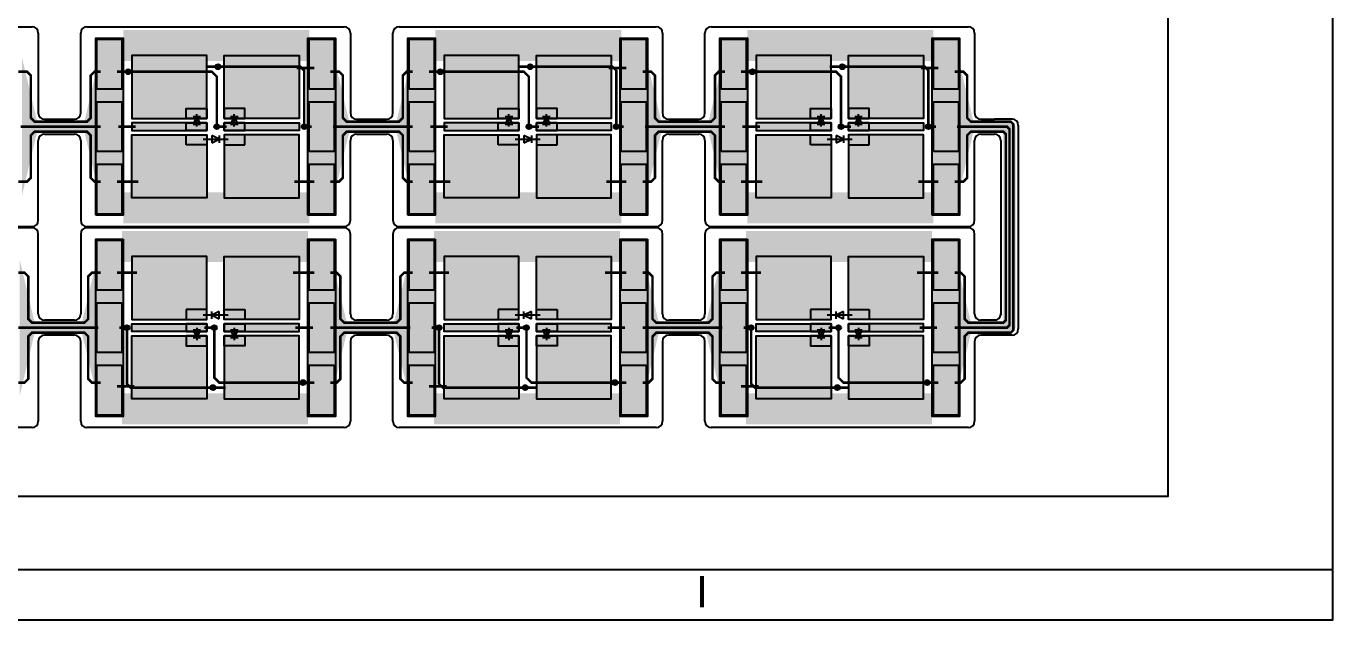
# Model space of a CAD drawing. Extents: x 1822 to 2392, y 725 to 1125.
# Drawn here: x 2287.5 to 2392.2, y 725.2 to 772.8 of the extents above; entities that cross this region are included whole.
import ezdxf

# ---------------------------------------------------------------- set-up
doc = ezdxf.new("R2010")
doc.units = 0
doc.header["$LTSCALE"] = 0.2
doc.layers.get('0').update_dxf_attribs({"linetype": 'CONTINUOUS'})
for name, color, linetype in [('BS', 1, 'CONTINUOUS'), ('Durchsteiger', 3, 'CONTINUOUS'), ('LED', 7, 'CONTINUOUS'), ('LS', 5, 'CONTINUOUS'), ('Rand', 6, 'CONTINUOUS')]:
    doc.layers.add(name, color=color, linetype=linetype)

# ---------------------------------------------------------------- blocks, each defined once
blk = doc.blocks.new('A2Q')
blk.add_line((570, 4), (4, 4))
blk.add_lwpolyline([(0, 0), (570, 0), (570, 400), (0, 400)], close=True)
blk.add_text('I', height=2.5).set_placement((519, 1))

msp = doc.modelspace()

# ---------------------------------------------------------------- hatches: boundary and pattern name
at = {"layer": 'BS'}
h = msp.add_hatch(color=256, dxfattribs=at)
h.paths.add_polyline_path([(2295.2, 771.7), (2293.2, 771.7), (2293.2, 767.7), (2295.2, 767.7)])
h.paths.add_polyline_path([(2295.2, 766.7), (2293.2, 766.7), (2293.2, 762.7), (2295.2, 762.7)])
h.paths.add_polyline_path([(2295.2, 761.7), (2293.2, 761.7), (2293.2, 757.7), (2295.2, 757.7)])
h = msp.add_hatch(color=256, dxfattribs=at)
h.paths.add_polyline_path([(2312.2, 771.7), (2310.2, 771.7), (2310.2, 767.7), (2312.2, 767.7)])
h.paths.add_polyline_path([(2312.2, 766.7), (2310.2, 766.7), (2310.2, 762.7), (2312.2, 762.7)])
h.paths.add_polyline_path([(2312.2, 761.7), (2310.2, 761.7), (2310.2, 757.7), (2312.2, 757.7)])
h = msp.add_hatch(color=256, dxfattribs=at)
h.paths.add_polyline_path([(2320.2, 771.7), (2318.2, 771.7), (2318.2, 767.7), (2320.2, 767.7)])
h.paths.add_polyline_path([(2320.2, 766.7), (2318.2, 766.7), (2318.2, 762.7), (2320.2, 762.7)])
h.paths.add_polyline_path([(2320.2, 761.7), (2318.2, 761.7), (2318.2, 757.7), (2320.2, 757.7)])
h = msp.add_hatch(color=256, dxfattribs=at)
h.paths.add_polyline_path([(2337.2, 771.7), (2335.2, 771.7), (2335.2, 767.7), (2337.2, 767.7)])
h.paths.add_polyline_path([(2337.2, 766.7), (2335.2, 766.7), (2335.2, 762.7), (2337.2, 762.7)])
h.paths.add_polyline_path([(2337.2, 761.7), (2335.2, 761.7), (2335.2, 757.7), (2337.2, 757.7)])
h = msp.add_hatch(color=256, dxfattribs=at)
h.paths.add_polyline_path([(2345.2, 771.7), (2343.2, 771.7), (2343.2, 767.7), (2345.2, 767.7)])
h.paths.add_polyline_path([(2345.2, 766.7), (2343.2, 766.7), (2343.2, 762.7), (2345.2, 762.7)])
h.paths.add_polyline_path([(2345.2, 761.7), (2343.2, 761.7), (2343.2, 757.7), (2345.2, 757.7)])
h = msp.add_hatch(color=256, dxfattribs=at)
h.paths.add_polyline_path([(2362.2, 771.7), (2360.2, 771.7), (2360.2, 767.7), (2362.2, 767.7)])
h.paths.add_polyline_path([(2362.2, 766.7), (2360.2, 766.7), (2360.2, 762.7), (2362.2, 762.7)])
h.paths.add_polyline_path([(2362.2, 761.7), (2360.2, 761.7), (2360.2, 757.7), (2362.2, 757.7)])
h = msp.add_hatch(color=256, dxfattribs=at)
h.paths.add_polyline_path([(2296, 770.4), (2296, 765.35), (2300.35, 765.35), (2300.35, 766.15), (2302, 766.15), (2302, 770.4)])
h.paths.add_polyline_path([(2296, 765), (2296, 764.4), (2300.35, 764.4), (2300.35, 765)])
h.paths.add_polyline_path([(2296, 764.05), (2296, 759), (2302, 759), (2302, 763.25), (2300.35, 763.25), (2300.35, 764.05)])
h.paths.add_polyline_path([(2305.05, 764.05), (2305.05, 763.25), (2303.4, 763.25), (2303.4, 759), (2309.4, 759), (2309.4, 764.05)])
h.paths.add_polyline_path([(2305.05, 765), (2305.05, 764.4), (2309.4, 764.4), (2309.4, 765)])
h.paths.add_polyline_path([(2303.4, 770.4), (2303.4, 766.15), (2305.05, 766.15), (2305.05, 765.35), (2309.4, 765.35), (2309.4, 770.4)])
h.paths.add_polyline_path([(2303.4, 766.15), (2303.4, 765.35), (2304.12, 765.35), (2304.2, 765.5), (2304.28, 765.35), (2305.05, 765.35), (2305.05, 766.15)], flags=17)
h.paths.add_polyline_path([(2303.4, 765), (2303.4, 764.4), (2305.05, 764.4), (2305.05, 765), (2304.45, 765), (2304.5, 764.9), (2303.9, 764.9), (2303.95, 765)])
h.paths.add_polyline_path([(2303.4, 764.05), (2303.4, 763.25), (2305.05, 763.25), (2305.05, 764.05)], flags=17)
h.paths.add_polyline_path([(2300.35, 764.05), (2300.35, 763.25), (2302, 763.25), (2302, 764.05)], flags=16)
h.paths.add_polyline_path([(2300.35, 765), (2300.35, 764.4), (2302, 764.4), (2302, 765), (2301.45, 765), (2301.5, 764.9), (2300.9, 764.9), (2300.95, 765)])
h.paths.add_polyline_path([(2300.35, 766.15), (2300.35, 765.35), (2301.12, 765.35), (2301.2, 765.5), (2301.28, 765.35), (2302, 765.35), (2302, 766.15)], flags=17)
h = msp.add_hatch(color=256, dxfattribs=at)
h.paths.add_polyline_path([(2321, 770.4), (2321, 765.35), (2325.35, 765.35), (2325.35, 766.15), (2327, 766.15), (2327, 770.4)])
h.paths.add_polyline_path([(2321, 765), (2321, 764.4), (2325.35, 764.4), (2325.35, 765)])
h.paths.add_polyline_path([(2321, 764.05), (2321, 759), (2327, 759), (2327, 763.25), (2325.35, 763.25), (2325.35, 764.05)])
h.paths.add_polyline_path([(2330.05, 764.05), (2330.05, 763.25), (2328.4, 763.25), (2328.4, 759), (2334.4, 759), (2334.4, 764.05)])
h.paths.add_polyline_path([(2330.05, 765), (2330.05, 764.4), (2334.4, 764.4), (2334.4, 765)])
h.paths.add_polyline_path([(2328.4, 770.4), (2328.4, 766.15), (2330.05, 766.15), (2330.05, 765.35), (2334.4, 765.35), (2334.4, 770.4)])
h.paths.add_polyline_path([(2328.4, 766.15), (2328.4, 765.35), (2329.12, 765.35), (2329.2, 765.5), (2329.28, 765.35), (2330.05, 765.35), (2330.05, 766.15)], flags=17)
h.paths.add_polyline_path([(2328.4, 765), (2328.4, 764.4), (2330.05, 764.4), (2330.05, 765), (2329.45, 765), (2329.5, 764.9), (2328.9, 764.9), (2328.95, 765)])
h.paths.add_polyline_path([(2328.4, 764.05), (2328.4, 763.25), (2330.05, 763.25), (2330.05, 764.05)], flags=17)
h.paths.add_polyline_path([(2325.35, 764.05), (2325.35, 763.25), (2327, 763.25), (2327, 764.05)], flags=16)
h.paths.add_polyline_path([(2325.35, 765), (2325.35, 764.4), (2327, 764.4), (2327, 765), (2326.45, 765), (2326.5, 764.9), (2325.9, 764.9), (2325.95, 765)])
h.paths.add_polyline_path([(2325.35, 766.15), (2325.35, 765.35), (2326.12, 765.35), (2326.2, 765.5), (2326.28, 765.35), (2327, 765.35), (2327, 766.15)], flags=17)
h = msp.add_hatch(color=256, dxfattribs=at)
h.paths.add_polyline_path([(2346, 770.4), (2346, 765.35), (2350.35, 765.35), (2350.35, 766.15), (2352, 766.15), (2352, 770.4)])
h.paths.add_polyline_path([(2346, 765), (2346, 764.4), (2350.35, 764.4), (2350.35, 765)])
h.paths.add_polyline_path([(2346, 764.05), (2346, 759), (2352, 759), (2352, 763.25), (2350.35, 763.25), (2350.35, 764.05)])
h.paths.add_polyline_path([(2355.05, 764.05), (2355.05, 763.25), (2353.4, 763.25), (2353.4, 759), (2359.4, 759), (2359.4, 764.05)])
h.paths.add_polyline_path([(2355.05, 765), (2355.05, 764.4), (2359.4, 764.4), (2359.4, 765)])
h.paths.add_polyline_path([(2353.4, 770.4), (2353.4, 766.15), (2355.05, 766.15), (2355.05, 765.35), (2359.4, 765.35), (2359.4, 770.4)])
h.paths.add_polyline_path([(2353.4, 766.15), (2353.4, 765.35), (2354.12, 765.35), (2354.2, 765.5), (2354.28, 765.35), (2355.05, 765.35), (2355.05, 766.15)], flags=17)
h.paths.add_polyline_path([(2353.4, 765), (2353.4, 764.4), (2355.05, 764.4), (2355.05, 765), (2354.45, 765), (2354.5, 764.9), (2353.9, 764.9), (2353.95, 765)])
h.paths.add_polyline_path([(2353.4, 764.05), (2353.4, 763.25), (2355.05, 763.25), (2355.05, 764.05)], flags=17)
h.paths.add_polyline_path([(2350.35, 764.05), (2350.35, 763.25), (2352, 763.25), (2352, 764.05)], flags=16)
h.paths.add_polyline_path([(2350.35, 765), (2350.35, 764.4), (2352, 764.4), (2352, 765), (2351.45, 765), (2351.5, 764.9), (2350.9, 764.9), (2350.95, 765)])
h.paths.add_polyline_path([(2350.35, 766.15), (2350.35, 765.35), (2351.12, 765.35), (2351.2, 765.5), (2351.28, 765.35), (2352, 765.35), (2352, 766.15)], flags=17)
h = msp.add_hatch(color=256, dxfattribs=at)
h.paths.add_polyline_path([(2293.2, 741.6), (2295.2, 741.6), (2295.2, 745.6), (2293.2, 745.6)])
h.paths.add_polyline_path([(2293.2, 746.6), (2295.2, 746.6), (2295.2, 750.6), (2293.2, 750.6)])
h.paths.add_polyline_path([(2293.2, 751.6), (2295.2, 751.6), (2295.2, 755.6), (2293.2, 755.6)])
h = msp.add_hatch(color=256, dxfattribs=at)
h.paths.add_polyline_path([(2310.2, 741.6), (2312.2, 741.6), (2312.2, 745.6), (2310.2, 745.6)])
h.paths.add_polyline_path([(2310.2, 746.6), (2312.2, 746.6), (2312.2, 750.6), (2310.2, 750.6)])
h.paths.add_polyline_path([(2310.2, 751.6), (2312.2, 751.6), (2312.2, 755.6), (2310.2, 755.6)])
h = msp.add_hatch(color=256, dxfattribs=at)
h.paths.add_polyline_path([(2318.2, 741.6), (2320.2, 741.6), (2320.2, 745.6), (2318.2, 745.6)])
h.paths.add_polyline_path([(2318.2, 746.6), (2320.2, 746.6), (2320.2, 750.6), (2318.2, 750.6)])
h.paths.add_polyline_path([(2318.2, 751.6), (2320.2, 751.6), (2320.2, 755.6), (2318.2, 755.6)])
h = msp.add_hatch(color=256, dxfattribs=at)
h.paths.add_polyline_path([(2335.2, 741.6), (2337.2, 741.6), (2337.2, 745.6), (2335.2, 745.6)])
h.paths.add_polyline_path([(2335.2, 746.6), (2337.2, 746.6), (2337.2, 750.6), (2335.2, 750.6)])
h.paths.add_polyline_path([(2335.2, 751.6), (2337.2, 751.6), (2337.2, 755.6), (2335.2, 755.6)])
h = msp.add_hatch(color=256, dxfattribs=at)
h.paths.add_polyline_path([(2343.2, 741.6), (2345.2, 741.6), (2345.2, 745.6), (2343.2, 745.6)])
h.paths.add_polyline_path([(2343.2, 746.6), (2345.2, 746.6), (2345.2, 750.6), (2343.2, 750.6)])
h.paths.add_polyline_path([(2343.2, 751.6), (2345.2, 751.6), (2345.2, 755.6), (2343.2, 755.6)])
h = msp.add_hatch(color=256, dxfattribs=at)
h.paths.add_polyline_path([(2360.2, 741.6), (2362.2, 741.6), (2362.2, 745.6), (2360.2, 745.6)])
h.paths.add_polyline_path([(2360.2, 746.6), (2362.2, 746.6), (2362.2, 750.6), (2360.2, 750.6)])
h.paths.add_polyline_path([(2360.2, 751.6), (2362.2, 751.6), (2362.2, 755.6), (2360.2, 755.6)])
h = msp.add_hatch(color=256, dxfattribs=at)
h.paths.add_polyline_path([(2309.4, 742.9), (2309.4, 747.95), (2305.05, 747.95), (2305.05, 747.15), (2303.4, 747.15), (2303.4, 742.9)])
h.paths.add_polyline_path([(2309.4, 748.3), (2309.4, 748.9), (2305.05, 748.9), (2305.05, 748.3)])
h.paths.add_polyline_path([(2309.4, 749.25), (2309.4, 754.3), (2303.4, 754.3), (2303.4, 750.05), (2305.05, 750.05), (2305.05, 749.25)])
h.paths.add_polyline_path([(2300.35, 749.25), (2300.35, 750.05), (2302, 750.05), (2302, 754.3), (2296, 754.3), (2296, 749.25)])
h.paths.add_polyline_path([(2300.35, 748.3), (2300.35, 748.9), (2296, 748.9), (2296, 748.3)])
h.paths.add_polyline_path([(2302, 742.9), (2302, 747.15), (2300.35, 747.15), (2300.35, 747.95), (2296, 747.95), (2296, 742.9)])
h.paths.add_polyline_path([(2302, 747.15), (2302, 747.95), (2301.28, 747.95), (2301.2, 747.8), (2301.12, 747.95), (2300.35, 747.95), (2300.35, 747.15)], flags=17)
h.paths.add_polyline_path([(2302, 748.3), (2302, 748.9), (2300.35, 748.9), (2300.35, 748.3), (2300.95, 748.3), (2300.9, 748.4), (2301.5, 748.4), (2301.45, 748.3)])
h.paths.add_polyline_path([(2302, 749.25), (2302, 750.05), (2300.35, 750.05), (2300.35, 749.25)], flags=17)
h.paths.add_polyline_path([(2305.05, 749.25), (2305.05, 750.05), (2303.4, 750.05), (2303.4, 749.25)], flags=16)
h.paths.add_polyline_path([(2305.05, 748.3), (2305.05, 748.9), (2303.4, 748.9), (2303.4, 748.3), (2303.95, 748.3), (2303.9, 748.4), (2304.5, 748.4), (2304.45, 748.3)])
h.paths.add_polyline_path([(2305.05, 747.15), (2305.05, 747.95), (2304.28, 747.95), (2304.2, 747.8), (2304.12, 747.95), (2303.4, 747.95), (2303.4, 747.15)], flags=17)
h = msp.add_hatch(color=256, dxfattribs=at)
h.paths.add_polyline_path([(2334.4, 742.9), (2334.4, 747.95), (2330.05, 747.95), (2330.05, 747.15), (2328.4, 747.15), (2328.4, 742.9)])
h.paths.add_polyline_path([(2334.4, 748.3), (2334.4, 748.9), (2330.05, 748.9), (2330.05, 748.3)])
h.paths.add_polyline_path([(2334.4, 749.25), (2334.4, 754.3), (2328.4, 754.3), (2328.4, 750.05), (2330.05, 750.05), (2330.05, 749.25)])
h.paths.add_polyline_path([(2325.35, 749.25), (2325.35, 750.05), (2327, 750.05), (2327, 754.3), (2321, 754.3), (2321, 749.25)])
h.paths.add_polyline_path([(2325.35, 748.3), (2325.35, 748.9), (2321, 748.9), (2321, 748.3)])
h.paths.add_polyline_path([(2327, 742.9), (2327, 747.15), (2325.35, 747.15), (2325.35, 747.95), (2321, 747.95), (2321, 742.9)])
h.paths.add_polyline_path([(2327, 747.15), (2327, 747.95), (2326.28, 747.95), (2326.2, 747.8), (2326.12, 747.95), (2325.35, 747.95), (2325.35, 747.15)], flags=17)
h.paths.add_polyline_path([(2327, 748.3), (2327, 748.9), (2325.35, 748.9), (2325.35, 748.3), (2325.95, 748.3), (2325.9, 748.4), (2326.5, 748.4), (2326.45, 748.3)])
h.paths.add_polyline_path([(2327, 749.25), (2327, 750.05), (2325.35, 750.05), (2325.35, 749.25)], flags=17)
h.paths.add_polyline_path([(2330.05, 749.25), (2330.05, 750.05), (2328.4, 750.05), (2328.4, 749.25)], flags=16)
h.paths.add_polyline_path([(2330.05, 748.3), (2330.05, 748.9), (2328.4, 748.9), (2328.4, 748.3), (2328.95, 748.3), (2328.9, 748.4), (2329.5, 748.4), (2329.45, 748.3)])
h.paths.add_polyline_path([(2330.05, 747.15), (2330.05, 747.95), (2329.28, 747.95), (2329.2, 747.8), (2329.12, 747.95), (2328.4, 747.95), (2328.4, 747.15)], flags=17)
h = msp.add_hatch(color=256, dxfattribs=at)
h.paths.add_polyline_path([(2359.4, 742.9), (2359.4, 747.95), (2355.05, 747.95), (2355.05, 747.15), (2353.4, 747.15), (2353.4, 742.9)])
h.paths.add_polyline_path([(2359.4, 748.3), (2359.4, 748.9), (2355.05, 748.9), (2355.05, 748.3)])
h.paths.add_polyline_path([(2359.4, 749.25), (2359.4, 754.3), (2353.4, 754.3), (2353.4, 750.05), (2355.05, 750.05), (2355.05, 749.25)])
h.paths.add_polyline_path([(2350.35, 749.25), (2350.35, 750.05), (2352, 750.05), (2352, 754.3), (2346, 754.3), (2346, 749.25)])
h.paths.add_polyline_path([(2350.35, 748.3), (2350.35, 748.9), (2346, 748.9), (2346, 748.3)])
h.paths.add_polyline_path([(2352, 742.9), (2352, 747.15), (2350.35, 747.15), (2350.35, 747.95), (2346, 747.95), (2346, 742.9)])
h.paths.add_polyline_path([(2352, 747.15), (2352, 747.95), (2351.28, 747.95), (2351.2, 747.8), (2351.12, 747.95), (2350.35, 747.95), (2350.35, 747.15)], flags=17)
h.paths.add_polyline_path([(2352, 748.3), (2352, 748.9), (2350.35, 748.9), (2350.35, 748.3), (2350.95, 748.3), (2350.9, 748.4), (2351.5, 748.4), (2351.45, 748.3)])
h.paths.add_polyline_path([(2352, 749.25), (2352, 750.05), (2350.35, 750.05), (2350.35, 749.25)], flags=17)
h.paths.add_polyline_path([(2355.05, 749.25), (2355.05, 750.05), (2353.4, 750.05), (2353.4, 749.25)], flags=16)
h.paths.add_polyline_path([(2355.05, 748.3), (2355.05, 748.9), (2353.4, 748.9), (2353.4, 748.3), (2353.95, 748.3), (2353.9, 748.4), (2354.5, 748.4), (2354.45, 748.3)])
h.paths.add_polyline_path([(2355.05, 747.15), (2355.05, 747.95), (2354.28, 747.95), (2354.2, 747.8), (2354.12, 747.95), (2353.4, 747.95), (2353.4, 747.15)], flags=17)
at = {"layer": 'Durchsteiger'}
for points in [[(2302.9, 769.7, 1), (2302.9, 769.3, 1)], [(2327.9, 769.7, 1), (2327.9, 769.3, 1)], [(2352.9, 769.7, 1), (2352.9, 769.3, 1)], [(2295.7, 769.3, 1), (2295.7, 768.9, 1)], [(2320.7, 769.3, 1), (2320.7, 768.9, 1)], [(2345.7, 769.3, 1), (2345.7, 768.9, 1)], [(2302.8, 764.9, 1), (2302.8, 764.5, 1)], [(2309.8, 764.9, 1), (2309.8, 764.5, 1)], [(2327.8, 764.9, 1), (2327.8, 764.5, 1)], [(2334.8, 764.9, 1), (2334.8, 764.5, 1)], [(2352.8, 764.9, 1), (2352.8, 764.5, 1)], [(2359.8, 764.9, 1), (2359.8, 764.5, 1)], [(2295.6, 748.4, 1), (2295.6, 748.8, 1)], [(2302.6, 748.4, 1), (2302.6, 748.8, 1)], [(2320.6, 748.4, 1), (2320.6, 748.8, 1)], [(2327.6, 748.4, 1), (2327.6, 748.8, 1)], [(2345.6, 748.4, 1), (2345.6, 748.8, 1)], [(2352.6, 748.4, 1), (2352.6, 748.8, 1)], [(2309.7, 744, 1), (2309.7, 744.4, 1)], [(2334.7, 744, 1), (2334.7, 744.4, 1)], [(2359.7, 744, 1), (2359.7, 744.4, 1)], [(2302.5, 743.6, 1), (2302.5, 744, 1)], [(2327.5, 743.6, 1), (2327.5, 744, 1)], [(2352.5, 743.6, 1), (2352.5, 744, 1)]]:
    msp.add_hatch(color=256, dxfattribs=at).paths.add_polyline_path(points)
at = {"layer": 'LS'}
for points in [[(2295.3, 771.8), (2293.1, 771.8), (2293.1, 757.6), (2295.3, 757.6)], [(2312.3, 771.8), (2310.1, 771.8), (2310.1, 757.6), (2312.3, 757.6)], [(2320.3, 771.8), (2318.1, 771.8), (2318.1, 757.6), (2320.3, 757.6)], [(2337.3, 771.8), (2335.1, 771.8), (2335.1, 757.6), (2337.3, 757.6)], [(2345.3, 771.8), (2343.1, 771.8), (2343.1, 757.6), (2345.3, 757.6)], [(2362.3, 771.8), (2360.1, 771.8), (2360.1, 757.6), (2362.3, 757.6)], [(2295.3, 755.7), (2293.1, 755.7), (2293.1, 741.5), (2295.3, 741.5)], [(2312.3, 755.7), (2310.1, 755.7), (2310.1, 741.5), (2312.3, 741.5)], [(2320.3, 755.7), (2318.1, 755.7), (2318.1, 741.5), (2320.3, 741.5)], [(2337.3, 755.7), (2335.1, 755.7), (2335.1, 741.5), (2337.3, 741.5)], [(2345.3, 755.7), (2343.1, 755.7), (2343.1, 741.5), (2345.3, 741.5)], [(2362.3, 755.7), (2360.1, 755.7), (2360.1, 741.5), (2362.3, 741.5)]]:
    msp.add_hatch(color=256, dxfattribs=at).paths.add_polyline_path(points)

# ---------------------------------------------------------------- linework, layer by layer
at = {"layer": 'BS'}
for p, q in [((2302.6, 764.7), (2302.8, 764.7)), ((2302.7, 764.6), (2302.7, 764.8)), ((2327.6, 764.7), (2327.8, 764.7)), ((2327.7, 764.6), (2327.7, 764.8)), ((2352.6, 764.7), (2352.8, 764.7)), ((2352.7, 764.6), (2352.7, 764.8)), ((2302.8, 748.6), (2302.6, 748.6)), ((2302.7, 748.7), (2302.7, 748.5)), ((2327.8, 748.6), (2327.6, 748.6)), ((2327.7, 748.7), (2327.7, 748.5)), ((2352.8, 748.6), (2352.6, 748.6)), ((2352.7, 748.7), (2352.7, 748.5))]:
    msp.add_line(p, q, dxfattribs=at)
for points in [[(2293.2, 767.7), (2293.2, 771.7), (2295.2, 771.7), (2295.2, 767.7)], [(2310.2, 767.7), (2310.2, 771.7), (2312.2, 771.7), (2312.2, 767.7)], [(2318.2, 767.7), (2318.2, 771.7), (2320.2, 771.7), (2320.2, 767.7)], [(2335.2, 767.7), (2335.2, 771.7), (2337.2, 771.7), (2337.2, 767.7)], [(2343.2, 767.7), (2343.2, 771.7), (2345.2, 771.7), (2345.2, 767.7)], [(2360.2, 767.7), (2360.2, 771.7), (2362.2, 771.7), (2362.2, 767.7)], [(2302, 765.35), (2302, 770.4), (2296, 770.4), (2296, 765.35)], [(2303.4, 765.35), (2303.4, 770.4), (2309.4, 770.4), (2309.4, 765.35)], [(2327, 765.35), (2327, 770.4), (2321, 770.4), (2321, 765.35)], [(2328.4, 765.35), (2328.4, 770.4), (2334.4, 770.4), (2334.4, 765.35)], [(2352, 765.35), (2352, 770.4), (2346, 770.4), (2346, 765.35)], [(2353.4, 765.35), (2353.4, 770.4), (2359.4, 770.4), (2359.4, 765.35)], [(2293.2, 762.7), (2293.2, 766.7), (2295.2, 766.7), (2295.2, 762.7)], [(2310.2, 762.7), (2310.2, 766.7), (2312.2, 766.7), (2312.2, 762.7)], [(2318.2, 762.7), (2318.2, 766.7), (2320.2, 766.7), (2320.2, 762.7)], [(2335.2, 762.7), (2335.2, 766.7), (2337.2, 766.7), (2337.2, 762.7)], [(2343.2, 762.7), (2343.2, 766.7), (2345.2, 766.7), (2345.2, 762.7)], [(2360.2, 762.7), (2360.2, 766.7), (2362.2, 766.7), (2362.2, 762.7)], [(2300.35, 765.35), (2300.35, 766.15), (2302, 766.15), (2302, 765.35)], [(2305.05, 765.35), (2305.05, 766.15), (2303.4, 766.15), (2303.4, 765.35)], [(2325.35, 765.35), (2325.35, 766.15), (2327, 766.15), (2327, 765.35)], [(2330.05, 765.35), (2330.05, 766.15), (2328.4, 766.15), (2328.4, 765.35)], [(2350.35, 765.35), (2350.35, 766.15), (2352, 766.15), (2352, 765.35)], [(2355.05, 765.35), (2355.05, 766.15), (2353.4, 766.15), (2353.4, 765.35)], [(2302, 764.4), (2302, 765), (2296, 765), (2296, 764.4)], [(2300.35, 764.4), (2300.35, 765), (2302, 765), (2302, 764.4)], [(2305.05, 764.4), (2305.05, 765), (2303.4, 765), (2303.4, 764.4)], [(2303.4, 764.4), (2303.4, 765), (2309.4, 765), (2309.4, 764.4)], [(2327, 764.4), (2327, 765), (2321, 765), (2321, 764.4)], [(2325.35, 764.4), (2325.35, 765), (2327, 765), (2327, 764.4)], [(2330.05, 764.4), (2330.05, 765), (2328.4, 765), (2328.4, 764.4)], [(2328.4, 764.4), (2328.4, 765), (2334.4, 765), (2334.4, 764.4)], [(2352, 764.4), (2352, 765), (2346, 765), (2346, 764.4)], [(2350.35, 764.4), (2350.35, 765), (2352, 765), (2352, 764.4)], [(2355.05, 764.4), (2355.05, 765), (2353.4, 765), (2353.4, 764.4)], [(2353.4, 764.4), (2353.4, 765), (2359.4, 765), (2359.4, 764.4)], [(2302, 764.05), (2302, 759), (2296, 759), (2296, 764.05)], [(2300.35, 763.25), (2300.35, 764.05), (2302, 764.05), (2302, 763.25)], [(2305.05, 763.25), (2305.05, 764.05), (2303.4, 764.05), (2303.4, 763.25)], [(2303.4, 764.05), (2303.4, 759), (2309.4, 759), (2309.4, 764.05)], [(2327, 764.05), (2327, 759), (2321, 759), (2321, 764.05)], [(2325.35, 763.25), (2325.35, 764.05), (2327, 764.05), (2327, 763.25)], [(2330.05, 763.25), (2330.05, 764.05), (2328.4, 764.05), (2328.4, 763.25)], [(2328.4, 764.05), (2328.4, 759), (2334.4, 759), (2334.4, 764.05)], [(2352, 764.05), (2352, 759), (2346, 759), (2346, 764.05)], [(2350.35, 763.25), (2350.35, 764.05), (2352, 764.05), (2352, 763.25)], [(2355.05, 763.25), (2355.05, 764.05), (2353.4, 764.05), (2353.4, 763.25)], [(2353.4, 764.05), (2353.4, 759), (2359.4, 759), (2359.4, 764.05)], [(2293.2, 757.7), (2293.2, 761.7), (2295.2, 761.7), (2295.2, 757.7)], [(2310.2, 757.7), (2310.2, 761.7), (2312.2, 761.7), (2312.2, 757.7)], [(2318.2, 757.7), (2318.2, 761.7), (2320.2, 761.7), (2320.2, 757.7)], [(2335.2, 757.7), (2335.2, 761.7), (2337.2, 761.7), (2337.2, 757.7)], [(2343.2, 757.7), (2343.2, 761.7), (2345.2, 761.7), (2345.2, 757.7)], [(2360.2, 757.7), (2360.2, 761.7), (2362.2, 761.7), (2362.2, 757.7)], [(2295.2, 755.6), (2295.2, 751.6), (2293.2, 751.6), (2293.2, 755.6)], [(2312.2, 755.6), (2312.2, 751.6), (2310.2, 751.6), (2310.2, 755.6)], [(2320.2, 755.6), (2320.2, 751.6), (2318.2, 751.6), (2318.2, 755.6)], [(2337.2, 755.6), (2337.2, 751.6), (2335.2, 751.6), (2335.2, 755.6)], [(2345.2, 755.6), (2345.2, 751.6), (2343.2, 751.6), (2343.2, 755.6)], [(2362.2, 755.6), (2362.2, 751.6), (2360.2, 751.6), (2360.2, 755.6)], [(2302, 749.25), (2302, 754.3), (2296, 754.3), (2296, 749.25)], [(2303.4, 749.25), (2303.4, 754.3), (2309.4, 754.3), (2309.4, 749.25)], [(2327, 749.25), (2327, 754.3), (2321, 754.3), (2321, 749.25)], [(2328.4, 749.25), (2328.4, 754.3), (2334.4, 754.3), (2334.4, 749.25)], [(2352, 749.25), (2352, 754.3), (2346, 754.3), (2346, 749.25)], [(2353.4, 749.25), (2353.4, 754.3), (2359.4, 754.3), (2359.4, 749.25)], [(2295.2, 750.6), (2295.2, 746.6), (2293.2, 746.6), (2293.2, 750.6)], [(2312.2, 750.6), (2312.2, 746.6), (2310.2, 746.6), (2310.2, 750.6)], [(2320.2, 750.6), (2320.2, 746.6), (2318.2, 746.6), (2318.2, 750.6)], [(2337.2, 750.6), (2337.2, 746.6), (2335.2, 746.6), (2335.2, 750.6)], [(2345.2, 750.6), (2345.2, 746.6), (2343.2, 746.6), (2343.2, 750.6)], [(2362.2, 750.6), (2362.2, 746.6), (2360.2, 746.6), (2360.2, 750.6)], [(2300.35, 750.05), (2300.35, 749.25), (2302, 749.25), (2302, 750.05)], [(2305.05, 750.05), (2305.05, 749.25), (2303.4, 749.25), (2303.4, 750.05)], [(2325.35, 750.05), (2325.35, 749.25), (2327, 749.25), (2327, 750.05)], [(2330.05, 750.05), (2330.05, 749.25), (2328.4, 749.25), (2328.4, 750.05)], [(2350.35, 750.05), (2350.35, 749.25), (2352, 749.25), (2352, 750.05)], [(2355.05, 750.05), (2355.05, 749.25), (2353.4, 749.25), (2353.4, 750.05)], [(2302, 748.9), (2302, 748.3), (2296, 748.3), (2296, 748.9)], [(2300.35, 748.9), (2300.35, 748.3), (2302, 748.3), (2302, 748.9)], [(2305.05, 748.9), (2305.05, 748.3), (2303.4, 748.3), (2303.4, 748.9)], [(2303.4, 748.9), (2303.4, 748.3), (2309.4, 748.3), (2309.4, 748.9)], [(2327, 748.9), (2327, 748.3), (2321, 748.3), (2321, 748.9)], [(2325.35, 748.9), (2325.35, 748.3), (2327, 748.3), (2327, 748.9)], [(2330.05, 748.9), (2330.05, 748.3), (2328.4, 748.3), (2328.4, 748.9)], [(2328.4, 748.9), (2328.4, 748.3), (2334.4, 748.3), (2334.4, 748.9)], [(2352, 748.9), (2352, 748.3), (2346, 748.3), (2346, 748.9)], [(2350.35, 748.9), (2350.35, 748.3), (2352, 748.3), (2352, 748.9)], [(2355.05, 748.9), (2355.05, 748.3), (2353.4, 748.3), (2353.4, 748.9)], [(2353.4, 748.9), (2353.4, 748.3), (2359.4, 748.3), (2359.4, 748.9)], [(2302, 747.95), (2302, 742.9), (2296, 742.9), (2296, 747.95)], [(2300.35, 747.95), (2300.35, 747.15), (2302, 747.15), (2302, 747.95)], [(2305.05, 747.95), (2305.05, 747.15), (2303.4, 747.15), (2303.4, 747.95)], [(2303.4, 747.95), (2303.4, 742.9), (2309.4, 742.9), (2309.4, 747.95)], [(2327, 747.95), (2327, 742.9), (2321, 742.9), (2321, 747.95)], [(2325.35, 747.95), (2325.35, 747.15), (2327, 747.15), (2327, 747.95)], [(2330.05, 747.95), (2330.05, 747.15), (2328.4, 747.15), (2328.4, 747.95)], [(2328.4, 747.95), (2328.4, 742.9), (2334.4, 742.9), (2334.4, 747.95)], [(2352, 747.95), (2352, 742.9), (2346, 742.9), (2346, 747.95)], [(2350.35, 747.95), (2350.35, 747.15), (2352, 747.15), (2352, 747.95)], [(2355.05, 747.95), (2355.05, 747.15), (2353.4, 747.15), (2353.4, 747.95)], [(2353.4, 747.95), (2353.4, 742.9), (2359.4, 742.9), (2359.4, 747.95)], [(2295.2, 745.6), (2295.2, 741.6), (2293.2, 741.6), (2293.2, 745.6)], [(2312.2, 745.6), (2312.2, 741.6), (2310.2, 741.6), (2310.2, 745.6)], [(2320.2, 745.6), (2320.2, 741.6), (2318.2, 741.6), (2318.2, 745.6)], [(2337.2, 745.6), (2337.2, 741.6), (2335.2, 741.6), (2335.2, 745.6)], [(2345.2, 745.6), (2345.2, 741.6), (2343.2, 741.6), (2343.2, 745.6)], [(2362.2, 745.6), (2362.2, 741.6), (2360.2, 741.6), (2360.2, 745.6)]]:
    msp.add_lwpolyline(points, close=True, dxfattribs=at)
at = {"layer": 'BS', "const_width": 0.2}
for points in [[(2301.9, 769.5), (2302.8, 769.5)], [(2309.2, 769.4), (2310.6, 769.4)], [(2326.9, 769.5), (2327.8, 769.5)], [(2334.2, 769.4), (2335.6, 769.4)], [(2351.9, 769.5), (2352.8, 769.5)], [(2359.2, 769.4), (2360.6, 769.4)], [(2286.9, 769.1), (2287.6, 769.1), (2287.9, 768.8), (2287.9, 765.4), (2288.2, 765.1), (2290.1, 765.1)], [(2290.1, 765.1), (2292.4, 765.1), (2292.7, 765.4), (2292.7, 768.8), (2293, 769.1), (2293.5, 769.1)], [(2295.6, 769.1), (2294.8, 769.1)], [(2311.9, 769.1), (2312.6, 769.1), (2312.9, 768.8), (2312.9, 765.4), (2313.2, 765.1), (2315.1, 765.1)], [(2315.1, 765.1), (2317.4, 765.1), (2317.7, 765.4), (2317.7, 768.8), (2318, 769.1), (2318.5, 769.1)], [(2320.6, 769.1), (2319.8, 769.1)], [(2336.9, 769.1), (2337.6, 769.1), (2337.9, 768.8), (2337.9, 765.4), (2338.2, 765.1), (2340.1, 765.1)], [(2340.1, 765.1), (2342.4, 765.1), (2342.7, 765.4), (2342.7, 768.8), (2343, 769.1), (2343.5, 769.1)], [(2345.6, 769.1), (2344.8, 769.1)], [(2361.9, 769.1), (2362.6, 769.1), (2362.9, 768.8), (2362.9, 765.4), (2363.2, 765.1), (2365.1, 765.1)], [(2365.1, 765.1), (2366.4, 765.1), (2366.6, 764.9), (2366.6, 748.4), (2366.4, 748.2), (2365.1, 748.2)], [(2286.9, 760.3), (2287.6, 760.3), (2287.9, 760.6), (2287.9, 764), (2288.2, 764.3), (2290.1, 764.3)], [(2287.1, 764.7), (2290.1, 764.7)], [(2290.1, 764.7), (2293.5, 764.7)], [(2290.1, 764.3), (2292.4, 764.3), (2292.7, 764), (2292.7, 760.6), (2293, 760.3), (2293.5, 760.3)], [(2294.9, 764.7), (2296.3, 764.7)], [(2302.9, 764.7), (2303.6, 764.7)], [(2309.9, 764.7), (2310.4, 764.7)], [(2311.9, 760.3), (2312.6, 760.3), (2312.9, 760.6), (2312.9, 764), (2313.2, 764.3), (2315.1, 764.3)], [(2312.1, 764.7), (2315.1, 764.7)], [(2315.1, 764.7), (2318.5, 764.7)], [(2315.1, 764.3), (2317.4, 764.3), (2317.7, 764), (2317.7, 760.6), (2318, 760.3), (2318.5, 760.3)], [(2319.9, 764.7), (2321.3, 764.7)], [(2327.9, 764.7), (2328.6, 764.7)], [(2334.9, 764.7), (2335.4, 764.7)], [(2336.9, 760.3), (2337.6, 760.3), (2337.9, 760.6), (2337.9, 764), (2338.2, 764.3), (2340.1, 764.3)], [(2337.1, 764.7), (2340.1, 764.7)], [(2340.1, 764.7), (2343.5, 764.7)], [(2340.1, 764.3), (2342.4, 764.3), (2342.7, 764), (2342.7, 760.6), (2343, 760.3), (2343.5, 760.3)], [(2344.9, 764.7), (2346.3, 764.7)], [(2352.9, 764.7), (2353.6, 764.7)], [(2359.9, 764.7), (2360.4, 764.7)], [(2361.9, 760.3), (2362.6, 760.3), (2362.9, 760.6), (2362.9, 764), (2363.2, 764.3), (2365.1, 764.3)], [(2362.1, 764.7), (2365.1, 764.7)], [(2365.1, 764.7), (2366.1, 764.7), (2366.3, 764.5), (2366.3, 748.8), (2366.1, 748.6), (2365.1, 748.6)], [(2365.1, 764.3), (2365.8, 764.3), (2366, 764.1), (2366, 749.2), (2365.8, 749), (2365.1, 749)], [(2294.8, 760.3), (2296.5, 760.3)], [(2309, 760.3), (2310.6, 760.3)], [(2319.8, 760.3), (2321.5, 760.3)], [(2334, 760.3), (2335.6, 760.3)], [(2344.8, 760.3), (2346.5, 760.3)], [(2359, 760.3), (2360.6, 760.3)], [(2290.3, 749), (2288, 749), (2287.7, 749.3), (2287.7, 752.7), (2287.4, 753), (2286.9, 753)], [(2293.5, 753), (2292.8, 753), (2292.5, 752.7), (2292.5, 749.3), (2292.2, 749), (2290.3, 749)], [(2296.4, 753), (2294.8, 753)], [(2310.6, 753), (2308.9, 753)], [(2315.3, 749), (2313, 749), (2312.7, 749.3), (2312.7, 752.7), (2312.4, 753), (2311.9, 753)], [(2318.5, 753), (2317.8, 753), (2317.5, 752.7), (2317.5, 749.3), (2317.2, 749), (2315.3, 749)], [(2321.4, 753), (2319.8, 753)], [(2335.6, 753), (2333.9, 753)], [(2340.3, 749), (2338, 749), (2337.7, 749.3), (2337.7, 752.7), (2337.4, 753), (2336.9, 753)], [(2343.5, 753), (2342.8, 753), (2342.5, 752.7), (2342.5, 749.3), (2342.2, 749), (2340.3, 749)], [(2346.4, 753), (2344.8, 753)], [(2360.6, 753), (2358.9, 753)], [(2365.3, 749), (2363, 749), (2362.7, 749.3), (2362.7, 752.7), (2362.4, 753), (2361.9, 753)], [(2290.3, 748.6), (2286.9, 748.6)], [(2293.3, 748.6), (2290.3, 748.6)], [(2295.5, 748.6), (2295, 748.6)], [(2302.5, 748.6), (2301.8, 748.6)], [(2310.5, 748.6), (2309.1, 748.6)], [(2315.3, 748.6), (2311.9, 748.6)], [(2318.3, 748.6), (2315.3, 748.6)], [(2320.5, 748.6), (2320, 748.6)], [(2327.5, 748.6), (2326.8, 748.6)], [(2335.5, 748.6), (2334.1, 748.6)], [(2340.3, 748.6), (2336.9, 748.6)], [(2343.3, 748.6), (2340.3, 748.6)], [(2345.5, 748.6), (2345, 748.6)], [(2352.5, 748.6), (2351.8, 748.6)], [(2360.5, 748.6), (2359.1, 748.6)], [(2365.3, 748.6), (2361.9, 748.6)], [(2290.3, 748.2), (2288, 748.2), (2287.7, 747.9), (2287.7, 744.5), (2287.4, 744.2), (2286.9, 744.2)], [(2293.5, 744.2), (2292.8, 744.2), (2292.5, 744.5), (2292.5, 747.9), (2292.2, 748.2), (2290.3, 748.2)], [(2315.3, 748.2), (2313, 748.2), (2312.7, 747.9), (2312.7, 744.5), (2312.4, 744.2), (2311.9, 744.2)], [(2318.5, 744.2), (2317.8, 744.2), (2317.5, 744.5), (2317.5, 747.9), (2317.2, 748.2), (2315.3, 748.2)], [(2340.3, 748.2), (2338, 748.2), (2337.7, 747.9), (2337.7, 744.5), (2337.4, 744.2), (2336.9, 744.2)], [(2343.5, 744.2), (2342.8, 744.2), (2342.5, 744.5), (2342.5, 747.9), (2342.2, 748.2), (2340.3, 748.2)], [(2365.3, 748.2), (2363, 748.2), (2362.7, 747.9), (2362.7, 744.5), (2362.4, 744.2), (2361.9, 744.2)], [(2309.8, 744.2), (2310.6, 744.2)], [(2334.8, 744.2), (2335.6, 744.2)], [(2359.8, 744.2), (2360.6, 744.2)], [(2296.2, 743.9), (2294.8, 743.9)], [(2303.5, 743.8), (2302.6, 743.8)], [(2321.2, 743.9), (2319.8, 743.9)], [(2328.5, 743.8), (2327.6, 743.8)], [(2346.2, 743.9), (2344.8, 743.9)], [(2353.5, 743.8), (2352.6, 743.8)]]:
    msp.add_lwpolyline(points, dxfattribs=at)
at = {"layer": 'Durchsteiger'}
for centre in [(2302.9, 769.5), (2327.9, 769.5), (2352.9, 769.5), (2295.7, 769.1), (2320.7, 769.1), (2345.7, 769.1), (2302.8, 764.7), (2309.8, 764.7), (2327.8, 764.7), (2334.8, 764.7), (2352.8, 764.7), (2359.8, 764.7), (2295.6, 748.6), (2302.6, 748.6), (2320.6, 748.6), (2327.6, 748.6), (2345.6, 748.6), (2352.6, 748.6), (2309.7, 744.2), (2334.7, 744.2), (2359.7, 744.2), (2302.5, 743.8), (2327.5, 743.8), (2352.5, 743.8)]:
    msp.add_circle(centre, 0.2, dxfattribs=at)
at = {"layer": 'LED'}
for p, q in [((2301.2, 765.5), (2300.9, 764.9)), ((2300.9, 765.5), (2301.5, 765.5)), ((2301.2, 764.7), (2301.2, 765.7)), ((2301.5, 764.9), (2301.2, 765.5)), ((2304.2, 765.5), (2303.9, 764.9)), ((2303.9, 765.5), (2304.5, 765.5)), ((2304.2, 764.7), (2304.2, 765.7)), ((2304.5, 764.9), (2304.2, 765.5)), ((2326.2, 765.5), (2325.9, 764.9)), ((2325.9, 765.5), (2326.5, 765.5)), ((2326.2, 764.7), (2326.2, 765.7)), ((2326.5, 764.9), (2326.2, 765.5)), ((2329.2, 765.5), (2328.9, 764.9)), ((2328.9, 765.5), (2329.5, 765.5)), ((2329.2, 764.7), (2329.2, 765.7)), ((2329.5, 764.9), (2329.2, 765.5)), ((2351.2, 765.5), (2350.9, 764.9)), ((2350.9, 765.5), (2351.5, 765.5)), ((2351.2, 764.7), (2351.2, 765.7)), ((2351.5, 764.9), (2351.2, 765.5)), ((2354.2, 765.5), (2353.9, 764.9)), ((2353.9, 765.5), (2354.5, 765.5)), ((2354.2, 764.7), (2354.2, 765.7)), ((2354.5, 764.9), (2354.2, 765.5)), ((2300.9, 764.9), (2301.5, 764.9)), ((2303.9, 764.9), (2304.5, 764.9)), ((2325.9, 764.9), (2326.5, 764.9)), ((2328.9, 764.9), (2329.5, 764.9)), ((2350.9, 764.9), (2351.5, 764.9)), ((2353.9, 764.9), (2354.5, 764.9)), ((2301.7, 763.7), (2303.7, 763.7)), ((2302.4, 764), (2302.4, 763.4)), ((2303, 763.7), (2302.4, 764)), ((2302.4, 763.4), (2303, 763.7)), ((2303, 764), (2303, 763.4)), ((2326.7, 763.7), (2328.7, 763.7)), ((2327.4, 764), (2327.4, 763.4)), ((2328, 763.7), (2327.4, 764)), ((2327.4, 763.4), (2328, 763.7)), ((2328, 764), (2328, 763.4)), ((2351.7, 763.7), (2353.7, 763.7)), ((2352.4, 764), (2352.4, 763.4)), ((2353, 763.7), (2352.4, 764)), ((2352.4, 763.4), (2353, 763.7)), ((2353, 764), (2353, 763.4)), ((2303.7, 749.6), (2301.7, 749.6)), ((2303, 749.9), (2302.4, 749.6)), ((2302.4, 749.3), (2302.4, 749.9)), ((2302.4, 749.6), (2303, 749.3)), ((2303, 749.3), (2303, 749.9)), ((2328.7, 749.6), (2326.7, 749.6)), ((2328, 749.9), (2327.4, 749.6)), ((2327.4, 749.3), (2327.4, 749.9)), ((2327.4, 749.6), (2328, 749.3)), ((2328, 749.3), (2328, 749.9)), ((2353.7, 749.6), (2351.7, 749.6)), ((2353, 749.9), (2352.4, 749.6)), ((2352.4, 749.3), (2352.4, 749.9)), ((2352.4, 749.6), (2353, 749.3)), ((2353, 749.3), (2353, 749.9)), ((2301.2, 748.6), (2301.2, 747.6)), ((2304.2, 748.6), (2304.2, 747.6)), ((2326.2, 748.6), (2326.2, 747.6)), ((2329.2, 748.6), (2329.2, 747.6)), ((2351.2, 748.6), (2351.2, 747.6)), ((2354.2, 748.6), (2354.2, 747.6)), ((2301.5, 748.4), (2300.9, 748.4)), ((2300.9, 748.4), (2301.2, 747.8)), ((2301.5, 747.8), (2300.9, 747.8)), ((2301.2, 747.8), (2301.5, 748.4)), ((2304.5, 748.4), (2303.9, 748.4)), ((2303.9, 748.4), (2304.2, 747.8)), ((2304.5, 747.8), (2303.9, 747.8)), ((2304.2, 747.8), (2304.5, 748.4)), ((2326.5, 748.4), (2325.9, 748.4)), ((2325.9, 748.4), (2326.2, 747.8)), ((2326.5, 747.8), (2325.9, 747.8)), ((2326.2, 747.8), (2326.5, 748.4)), ((2329.5, 748.4), (2328.9, 748.4)), ((2328.9, 748.4), (2329.2, 747.8)), ((2329.5, 747.8), (2328.9, 747.8)), ((2329.2, 747.8), (2329.5, 748.4)), ((2351.5, 748.4), (2350.9, 748.4)), ((2350.9, 748.4), (2351.2, 747.8)), ((2351.5, 747.8), (2350.9, 747.8)), ((2351.2, 747.8), (2351.5, 748.4)), ((2354.5, 748.4), (2353.9, 748.4)), ((2353.9, 748.4), (2354.2, 747.8)), ((2354.5, 747.8), (2353.9, 747.8)), ((2354.2, 747.8), (2354.5, 748.4))]:
    msp.add_line(p, q, dxfattribs=at)
at = {"layer": 'LS'}
for points in [[(2288.4, 764.7, 0.9, 11, 0), (2287.2, 764.7, 15, 15, 0)], [(2292.2, 764.7, 0.9, 11, 0), (2293.4, 764.7, 15, 15, 0)], [(2313.4, 764.7, 0.9, 11, 0), (2312.2, 764.7, 15, 15, 0)], [(2317.2, 764.7, 0.9, 11, 0), (2318.4, 764.7, 15, 15, 0)], [(2338.4, 764.7, 0.9, 11, 0), (2337.2, 764.7, 15, 15, 0)], [(2342.2, 764.7, 0.9, 11, 0), (2343.4, 764.7, 15, 15, 0)], [(2363.4, 764.7, 0.9, 11, 0), (2362.2, 764.7, 15, 15, 0)], [(2288.2, 748.6, 0.9, 11, 0), (2287, 748.6, 15, 15, 0)], [(2292, 748.6, 0.9, 11, 0), (2293.2, 748.6, 15, 15, 0)], [(2313.2, 748.6, 0.9, 11, 0), (2312, 748.6, 15, 15, 0)], [(2317, 748.6, 0.9, 11, 0), (2318.2, 748.6, 15, 15, 0)], [(2338.2, 748.6, 0.9, 11, 0), (2337, 748.6, 15, 15, 0)], [(2342, 748.6, 0.9, 11, 0), (2343.2, 748.6, 15, 15, 0)], [(2363.2, 748.6, 0.9, 11, 0), (2362, 748.6, 15, 15, 0)]]:
    msp.add_lwpolyline(points, format="xyseb", dxfattribs=at)
for points in [[(2293.1, 757.6), (2293.1, 771.8), (2295.3, 771.8), (2295.3, 757.6)], [(2310.1, 757.6), (2310.1, 771.8), (2312.3, 771.8), (2312.3, 757.6)], [(2318.1, 757.6), (2318.1, 771.8), (2320.3, 771.8), (2320.3, 757.6)], [(2335.1, 757.6), (2335.1, 771.8), (2337.3, 771.8), (2337.3, 757.6)], [(2343.1, 757.6), (2343.1, 771.8), (2345.3, 771.8), (2345.3, 757.6)], [(2360.1, 757.6), (2360.1, 771.8), (2362.3, 771.8), (2362.3, 757.6)], [(2295.3, 755.7), (2295.3, 741.5), (2293.1, 741.5), (2293.1, 755.7)], [(2312.3, 755.7), (2312.3, 741.5), (2310.1, 741.5), (2310.1, 755.7)], [(2320.3, 755.7), (2320.3, 741.5), (2318.1, 741.5), (2318.1, 755.7)], [(2337.3, 755.7), (2337.3, 741.5), (2335.1, 741.5), (2335.1, 755.7)], [(2345.3, 755.7), (2345.3, 741.5), (2343.1, 741.5), (2343.1, 755.7)], [(2362.3, 755.7), (2362.3, 741.5), (2360.1, 741.5), (2360.1, 755.7)]]:
    msp.add_lwpolyline(points, close=True, dxfattribs=at)
for points, const_width in [([(2295.3, 771.2), (2310.2, 771.2)], 2.5), ([(2320.3, 771.2), (2335.2, 771.2)], 2.5), ([(2345.3, 771.2), (2360.2, 771.2)], 2.5), ([(2303, 769.5), (2309.5, 769.5), (2309.8, 769.2), (2309.8, 765), (2309.8, 764.8)], 0.2), ([(2328, 769.5), (2334.5, 769.5), (2334.8, 769.2), (2334.8, 765), (2334.8, 764.8)], 0.2), ([(2353, 769.5), (2359.5, 769.5), (2359.8, 769.2), (2359.8, 765), (2359.8, 764.8)], 0.2), ([(2295.8, 769.1), (2297.9, 769.1), (2302.4, 769.1), (2302.8, 768.7), (2302.8, 764.8)], 0.2), ([(2320.8, 769.1), (2322.9, 769.1), (2327.4, 769.1), (2327.8, 768.7), (2327.8, 764.8)], 0.2), ([(2345.8, 769.1), (2347.9, 769.1), (2352.4, 769.1), (2352.8, 768.7), (2352.8, 764.8)], 0.2), ([(2365.1, 764.7), (2366.1, 764.7), (2366.3, 764.5), (2366.3, 748.8), (2366.1, 748.6), (2365.1, 748.6)], 1), ([(2288.4, 764.7), (2290.1, 764.7)], 0.9), ([(2290.1, 764.7), (2292.2, 764.7)], 0.9), ([(2313.4, 764.7), (2315.1, 764.7)], 0.9), ([(2315.1, 764.7), (2317.2, 764.7)], 0.9), ([(2338.4, 764.7), (2340.1, 764.7)], 0.9), ([(2340.1, 764.7), (2342.2, 764.7)], 0.9), ([(2363.4, 764.7), (2365.1, 764.7)], 0.9), ([(2295.3, 758.2), (2310.2, 758.2)], 2.5), ([(2320.3, 758.2), (2335.2, 758.2)], 2.5), ([(2345.3, 758.2), (2360.2, 758.2)], 2.5), ([(2310.1, 755.1), (2295.2, 755.1)], 2.5), ([(2335.1, 755.1), (2320.2, 755.1)], 2.5), ([(2360.1, 755.1), (2345.2, 755.1)], 2.5), ([(2290.3, 748.6), (2288.2, 748.6)], 0.9), ([(2292, 748.6), (2290.3, 748.6)], 0.9), ([(2302.4, 743.8), (2295.9, 743.8), (2295.6, 744.1), (2295.6, 748.3), (2295.6, 748.5)], 0.2), ([(2309.6, 744.2), (2307.5, 744.2), (2303, 744.2), (2302.6, 744.6), (2302.6, 748.5)], 0.2), ([(2315.3, 748.6), (2313.2, 748.6)], 0.9), ([(2317, 748.6), (2315.3, 748.6)], 0.9), ([(2327.4, 743.8), (2320.9, 743.8), (2320.6, 744.1), (2320.6, 748.3), (2320.6, 748.5)], 0.2), ([(2334.6, 744.2), (2332.5, 744.2), (2328, 744.2), (2327.6, 744.6), (2327.6, 748.5)], 0.2), ([(2340.3, 748.6), (2338.2, 748.6)], 0.9), ([(2342, 748.6), (2340.3, 748.6)], 0.9), ([(2352.4, 743.8), (2345.9, 743.8), (2345.6, 744.1), (2345.6, 748.3), (2345.6, 748.5)], 0.2), ([(2359.6, 744.2), (2357.5, 744.2), (2353, 744.2), (2352.6, 744.6), (2352.6, 748.5)], 0.2), ([(2365.3, 748.6), (2363.2, 748.6)], 0.9), ([(2310.1, 742.1), (2295.2, 742.1)], 2.5), ([(2335.1, 742.1), (2320.2, 742.1)], 2.5), ([(2360.1, 742.1), (2345.2, 742.1)], 2.5)]:
    msp.add_lwpolyline(points, dxfattribs=dict(at, const_width=const_width))
at = {"layer": 'Rand'}
for p, q in [((2267.4, 772.7), (2288, 772.7)), ((2292.4, 772.7), (2313, 772.7)), ((2317.4, 772.7), (2338, 772.7)), ((2342.4, 772.7), (2363, 772.7)), ((2288.5, 772.2), (2288.5, 765.8)), ((2291.9, 765.8), (2291.9, 772.2)), ((2313.5, 772.2), (2313.5, 765.8)), ((2316.9, 765.8), (2316.9, 772.2)), ((2338.5, 772.2), (2338.5, 765.8)), ((2341.9, 765.8), (2341.9, 772.2)), ((2363.5, 772.2), (2363.5, 765.8)), ((2289, 765.3), (2290.1, 765.3)), ((2289, 765.3), (2290.1, 765.3)), ((2290.1, 765.3), (2291.4, 765.3)), ((2290.1, 765.3), (2291.4, 765.3)), ((2314, 765.3), (2315.1, 765.3)), ((2314, 765.3), (2315.1, 765.3)), ((2315.1, 765.3), (2316.4, 765.3)), ((2315.1, 765.3), (2316.4, 765.3)), ((2339, 765.3), (2340.1, 765.3)), ((2339, 765.3), (2340.1, 765.3)), ((2340.1, 765.3), (2341.4, 765.3)), ((2340.1, 765.3), (2341.4, 765.3)), ((2364, 765.3), (2365.1, 765.3)), ((2364, 765.3), (2365.1, 765.3)), ((2366.5, 765.3), (2365.1, 765.3)), ((2367, 764.8), (2367, 748.5)), ((2288.5, 757.2), (2288.5, 763.6)), ((2289, 764.1), (2290.1, 764.1)), ((2289, 764.1), (2290.1, 764.1)), ((2290.1, 764.1), (2291.4, 764.1)), ((2290.1, 764.1), (2291.4, 764.1)), ((2291.9, 763.6), (2291.9, 757.2)), ((2313.5, 757.2), (2313.5, 763.6)), ((2314, 764.1), (2315.1, 764.1)), ((2314, 764.1), (2315.1, 764.1)), ((2315.1, 764.1), (2316.4, 764.1)), ((2315.1, 764.1), (2316.4, 764.1)), ((2316.9, 763.6), (2316.9, 757.2)), ((2338.5, 757.2), (2338.5, 763.6)), ((2339, 764.1), (2340.1, 764.1)), ((2339, 764.1), (2340.1, 764.1)), ((2340.1, 764.1), (2341.4, 764.1)), ((2340.1, 764.1), (2341.4, 764.1)), ((2341.9, 763.6), (2341.9, 757.2)), ((2363.5, 757.2), (2363.5, 763.6)), ((2364, 764.1), (2365.1, 764.1)), ((2364, 764.1), (2365.1, 764.1)), ((2365.1, 763.9), (2365.1, 763.9)), ((2365.6, 763.6), (2365.6, 749.6)), ((2267.4, 756.7), (2288, 756.7)), ((2288, 756.6), (2267.4, 756.6)), ((2288.5, 749.7), (2288.5, 756.1)), ((2291.9, 756.1), (2291.9, 749.7)), ((2292.4, 756.7), (2313, 756.7)), ((2313, 756.6), (2292.4, 756.6)), ((2313.5, 749.7), (2313.5, 756.1)), ((2316.9, 756.1), (2316.9, 749.7)), ((2317.4, 756.7), (2338, 756.7)), ((2338, 756.6), (2317.4, 756.6)), ((2338.5, 749.7), (2338.5, 756.1)), ((2341.9, 756.1), (2341.9, 749.7)), ((2342.4, 756.7), (2363, 756.7)), ((2363, 756.6), (2342.4, 756.6)), ((2363.5, 749.7), (2363.5, 756.1)), ((2290.3, 749.2), (2289, 749.2)), ((2290.3, 749.2), (2289, 749.2)), ((2291.4, 749.2), (2290.3, 749.2)), ((2291.4, 749.2), (2290.3, 749.2)), ((2315.3, 749.2), (2314, 749.2)), ((2315.3, 749.2), (2314, 749.2)), ((2316.4, 749.2), (2315.3, 749.2)), ((2316.4, 749.2), (2315.3, 749.2)), ((2340.3, 749.2), (2339, 749.2)), ((2340.3, 749.2), (2339, 749.2)), ((2341.4, 749.2), (2340.3, 749.2)), ((2341.4, 749.2), (2340.3, 749.2)), ((2365.3, 749.2), (2364, 749.2)), ((2365.3, 749.2), (2364, 749.2)), ((2365.1, 749.1), (2365.1, 749.1)), ((2288.5, 747.5), (2288.5, 741.1)), ((2290.3, 748), (2289, 748)), ((2290.3, 748), (2289, 748)), ((2291.4, 748), (2290.3, 748)), ((2291.4, 748), (2290.3, 748)), ((2291.9, 741.1), (2291.9, 747.5)), ((2313.5, 747.5), (2313.5, 741.1)), ((2315.3, 748), (2314, 748)), ((2315.3, 748), (2314, 748)), ((2316.4, 748), (2315.3, 748)), ((2316.4, 748), (2315.3, 748)), ((2316.9, 741.1), (2316.9, 747.5)), ((2338.5, 747.5), (2338.5, 741.1)), ((2340.3, 748), (2339, 748)), ((2340.3, 748), (2339, 748)), ((2341.4, 748), (2340.3, 748)), ((2341.4, 748), (2340.3, 748)), ((2341.9, 741.1), (2341.9, 747.5)), ((2363.5, 747.5), (2363.5, 741.1)), ((2365.3, 748), (2364, 748)), ((2365.3, 748), (2364, 748)), ((2366.5, 748), (2365.1, 748)), ((2288, 740.6), (2267.4, 740.6)), ((2313, 740.6), (2292.4, 740.6)), ((2338, 740.6), (2317.4, 740.6)), ((2363, 740.6), (2342.4, 740.6))]:
    msp.add_line(p, q, dxfattribs=at)
msp.add_lwpolyline([(1879, 735.1), (2379, 735.1), (2379, 1035.1), (1879, 1035.1)], close=True, dxfattribs=at)
for centre, start, end in [((2288, 772.2), 0, 90), ((2292.4, 772.2), 90, 180), ((2313, 772.2), 0, 90), ((2317.4, 772.2), 90, 180), ((2338, 772.2), 0, 90), ((2342.4, 772.2), 90, 180), ((2363, 772.2), 0, 90), ((2289, 765.8), 180, 270), ((2291.4, 765.8), 270, 0), ((2314, 765.8), 180, 270), ((2316.4, 765.8), 270, 0), ((2339, 765.8), 180, 270), ((2341.4, 765.8), 270, 0), ((2364, 765.8), 180, 270), ((2366.5, 764.8), 0, 90), ((2289, 763.6), 90, 180), ((2291.4, 763.6), 0, 90), ((2314, 763.6), 90, 180), ((2316.4, 763.6), 0, 90), ((2339, 763.6), 90, 180), ((2341.4, 763.6), 0, 90), ((2364, 763.6), 90, 180), ((2365.1, 763.6), 0, 90), ((2288, 757.2), 270, 0), ((2292.4, 757.2), 180, 270), ((2313, 757.2), 270, 0), ((2317.4, 757.2), 180, 270), ((2338, 757.2), 270, 0), ((2342.4, 757.2), 180, 270), ((2363, 757.2), 270, 0), ((2288, 756.1), 0, 90), ((2292.4, 756.1), 90, 180), ((2313, 756.1), 0, 90), ((2317.4, 756.1), 90, 180), ((2338, 756.1), 0, 90), ((2342.4, 756.1), 90, 180), ((2363, 756.1), 0, 90), ((2289, 749.7), 180, 270), ((2291.4, 749.7), 270, 0), ((2314, 749.7), 180, 270), ((2316.4, 749.7), 270, 0), ((2339, 749.7), 180, 270), ((2341.4, 749.7), 270, 0), ((2364, 749.7), 180, 270), ((2365.1, 749.7), 270, 0), ((2366.5, 748.5), 270, 0), ((2289, 747.5), 90, 180), ((2291.4, 747.5), 0, 90), ((2314, 747.5), 90, 180), ((2316.4, 747.5), 0, 90), ((2339, 747.5), 90, 180), ((2341.4, 747.5), 0, 90), ((2364, 747.5), 90, 180), ((2288, 741.1), 270, 0), ((2292.4, 741.1), 180, 270), ((2313, 741.1), 270, 0), ((2317.4, 741.1), 180, 270), ((2338, 741.1), 270, 0), ((2342.4, 741.1), 180, 270), ((2363, 741.1), 270, 0)]:
    msp.add_arc(centre, 0.5, start, end, dxfattribs=at)

# ---------------------------------------------------------------- block references
at = {"layer": 'LS'}
msp.add_blockref('A2Q', (1822.2, 725.2), dxfattribs=at)

doc.saveas('drawing.dxf')
